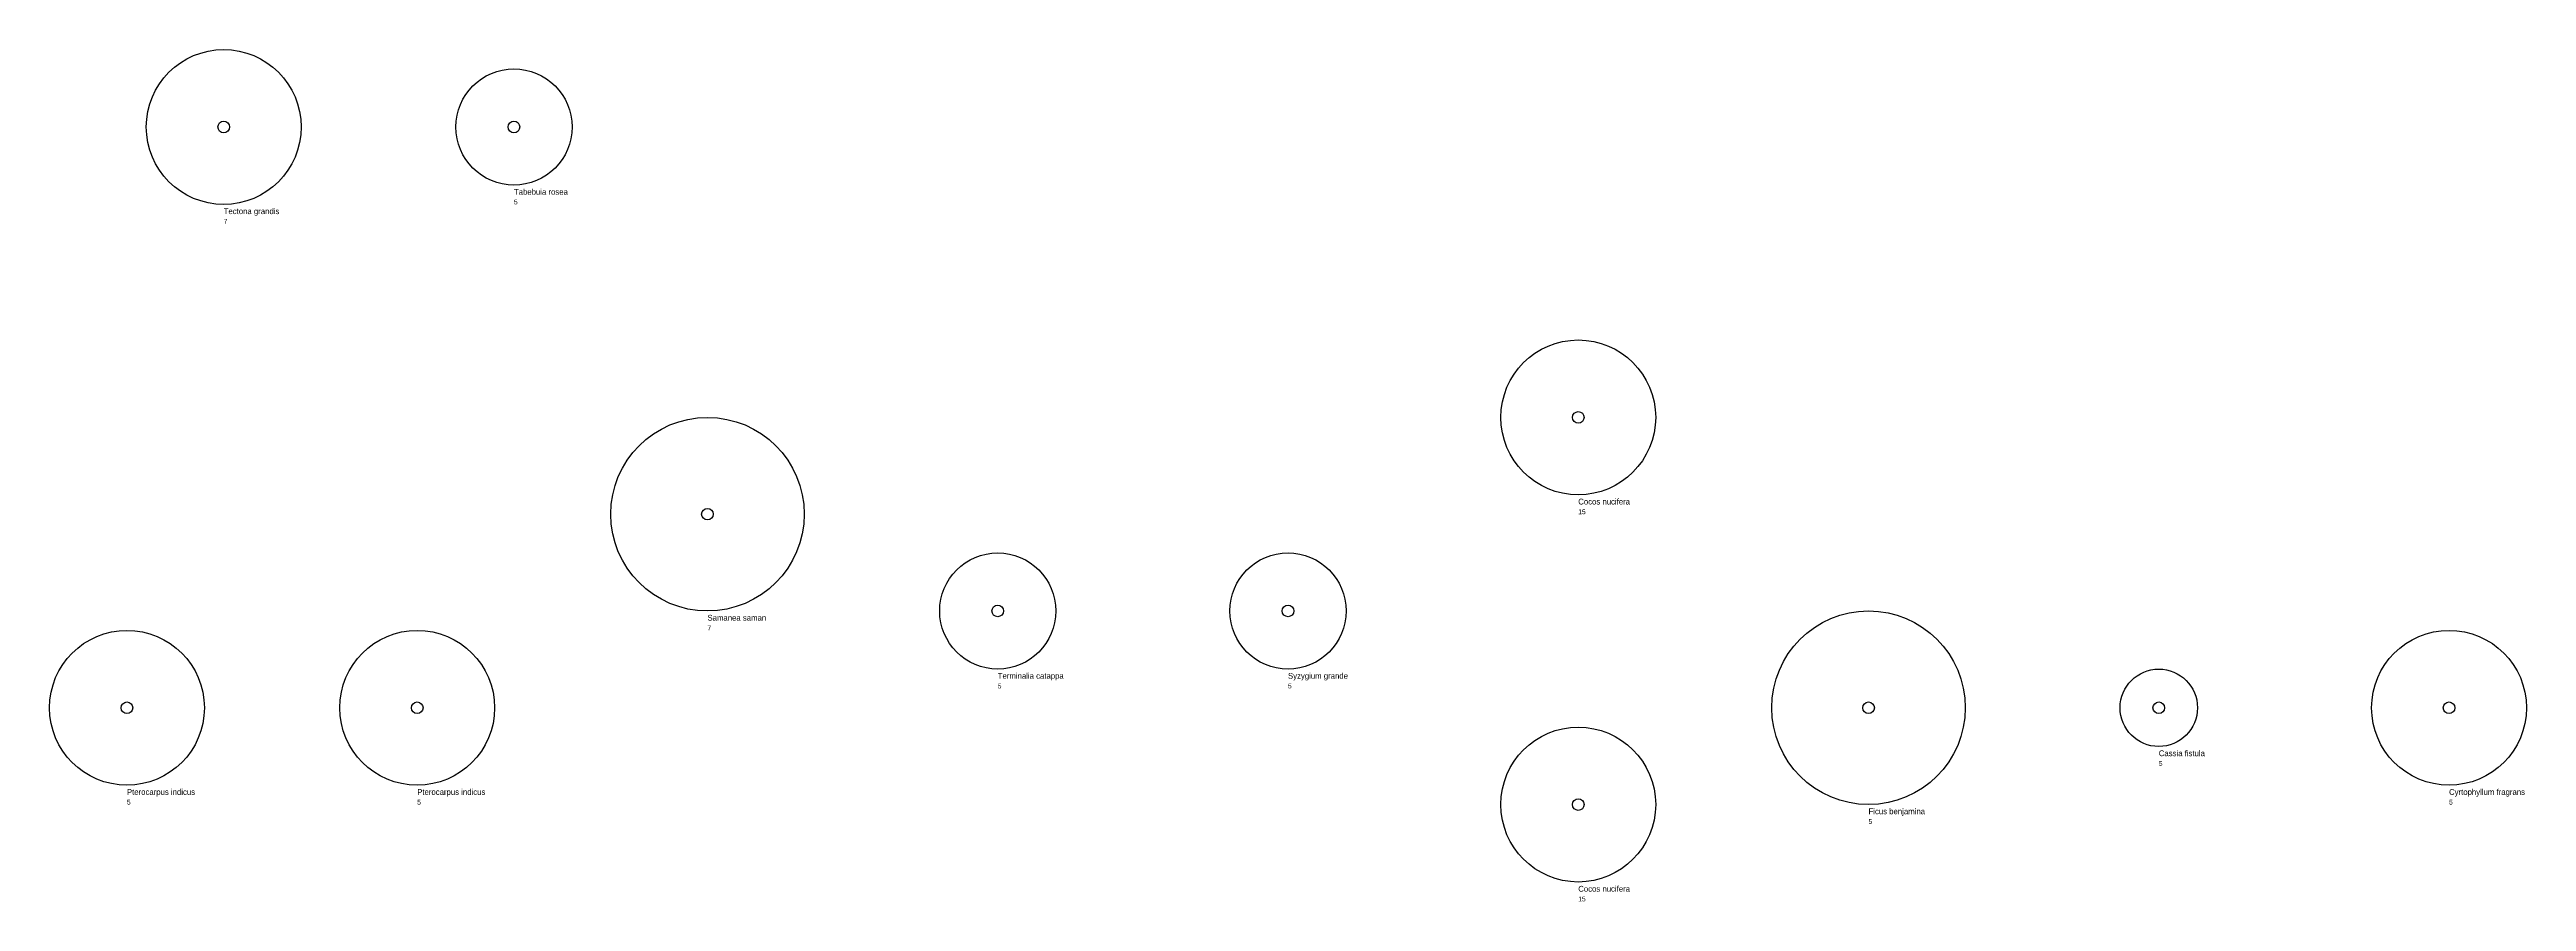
# Model space of a CAD drawing. Header units: metres. Extents: x 6 to 134, y 10 to 54.
import ezdxf

# ---------------------------------------------------------------- set-up
doc = ezdxf.new("R2010")
doc.units = ezdxf.units.M
doc.layers.add('L-PLNT-TREE-PROP', color=3, linetype='Continuous')

# ---------------------------------------------------------------- blocks, each defined once
blk = doc.blocks.new('TREE_8m_SPREAD')
for radius in [4, 0.3]:
    blk.add_circle((0, 0), radius)
for tag, p, height in [('SPECIES', (0, -4.5), 0.3), ('CALIPER', (0, -5), 0.25)]:
    blk.add_attdef(tag, p, '', height=height)
blk = doc.blocks.new('TREE_10m_SPREAD')
for radius in [5, 0.3]:
    blk.add_circle((0, 0), radius)
for tag, p, height in [('SPECIES', (0, -5.5), 0.3), ('CALIPER', (0, -6), 0.25)]:
    blk.add_attdef(tag, p, '', height=height)
blk = doc.blocks.new('TREE_6m_OVAL')
for radius in [3, 0.3]:
    blk.add_circle((0, 0), radius)
for tag, p, height in [('SPECIES', (0, -3.5), 0.3), ('CALIPER', (0, -4), 0.25)]:
    blk.add_attdef(tag, p, '', height=height)
blk = doc.blocks.new('PALM_8m')
for radius in [4, 0.3]:
    blk.add_circle((0, 0), radius)
for tag, p, height in [('SPECIES', (0, -4.5), 0.3), ('CALIPER', (0, -5), 0.25)]:
    blk.add_attdef(tag, p, '', height=height)
blk = doc.blocks.new('TREE_4m_COLUMNAR')
for radius in [2, 0.3]:
    blk.add_circle((0, 0), radius)
for tag, p, height in [('SPECIES', (0, -2.5), 0.3), ('CALIPER', (0, -3), 0.25)]:
    blk.add_attdef(tag, p, '', height=height)

msp = doc.modelspace()

# ---------------------------------------------------------------- block references
at = {"layer": 'L-PLNT-TREE-PROP'}
for name, p, values in [('TREE_8m_SPREAD', (15, 50), {'SPECIES': 'Tectona grandis', 'CALIPER': '7'}), ('TREE_6m_OVAL', (30, 50), {'SPECIES': 'Tabebuia rosea', 'CALIPER': '5'}), ('PALM_8m', (85, 35), {'SPECIES': 'Cocos nucifera', 'CALIPER': '15'}), ('TREE_10m_SPREAD', (40, 30), {'SPECIES': 'Samanea saman', 'CALIPER': '7'}), ('TREE_6m_OVAL', (55, 25), {'SPECIES': 'Terminalia catappa', 'CALIPER': '5'}), ('TREE_6m_OVAL', (70, 25), {'SPECIES': 'Syzygium grande', 'CALIPER': '5'}), ('TREE_10m_SPREAD', (100, 20), {'SPECIES': 'Ficus benjamina', 'CALIPER': '5'}), ('TREE_8m_SPREAD', (10, 20), {'SPECIES': 'Pterocarpus indicus', 'CALIPER': '5'}), ('TREE_8m_SPREAD', (25, 20), {'SPECIES': 'Pterocarpus indicus', 'CALIPER': '5'}), ('TREE_8m_SPREAD', (130, 20), {'SPECIES': 'Cyrtophyllum fragrans', 'CALIPER': '5'}), ('TREE_4m_COLUMNAR', (115, 20), {'SPECIES': 'Cassia fistula', 'CALIPER': '5'}), ('PALM_8m', (85, 15), {'SPECIES': 'Cocos nucifera', 'CALIPER': '15'})]:
    msp.add_blockref(name, p, dxfattribs=at).add_auto_attribs(values)

doc.saveas('drawing.dxf')
